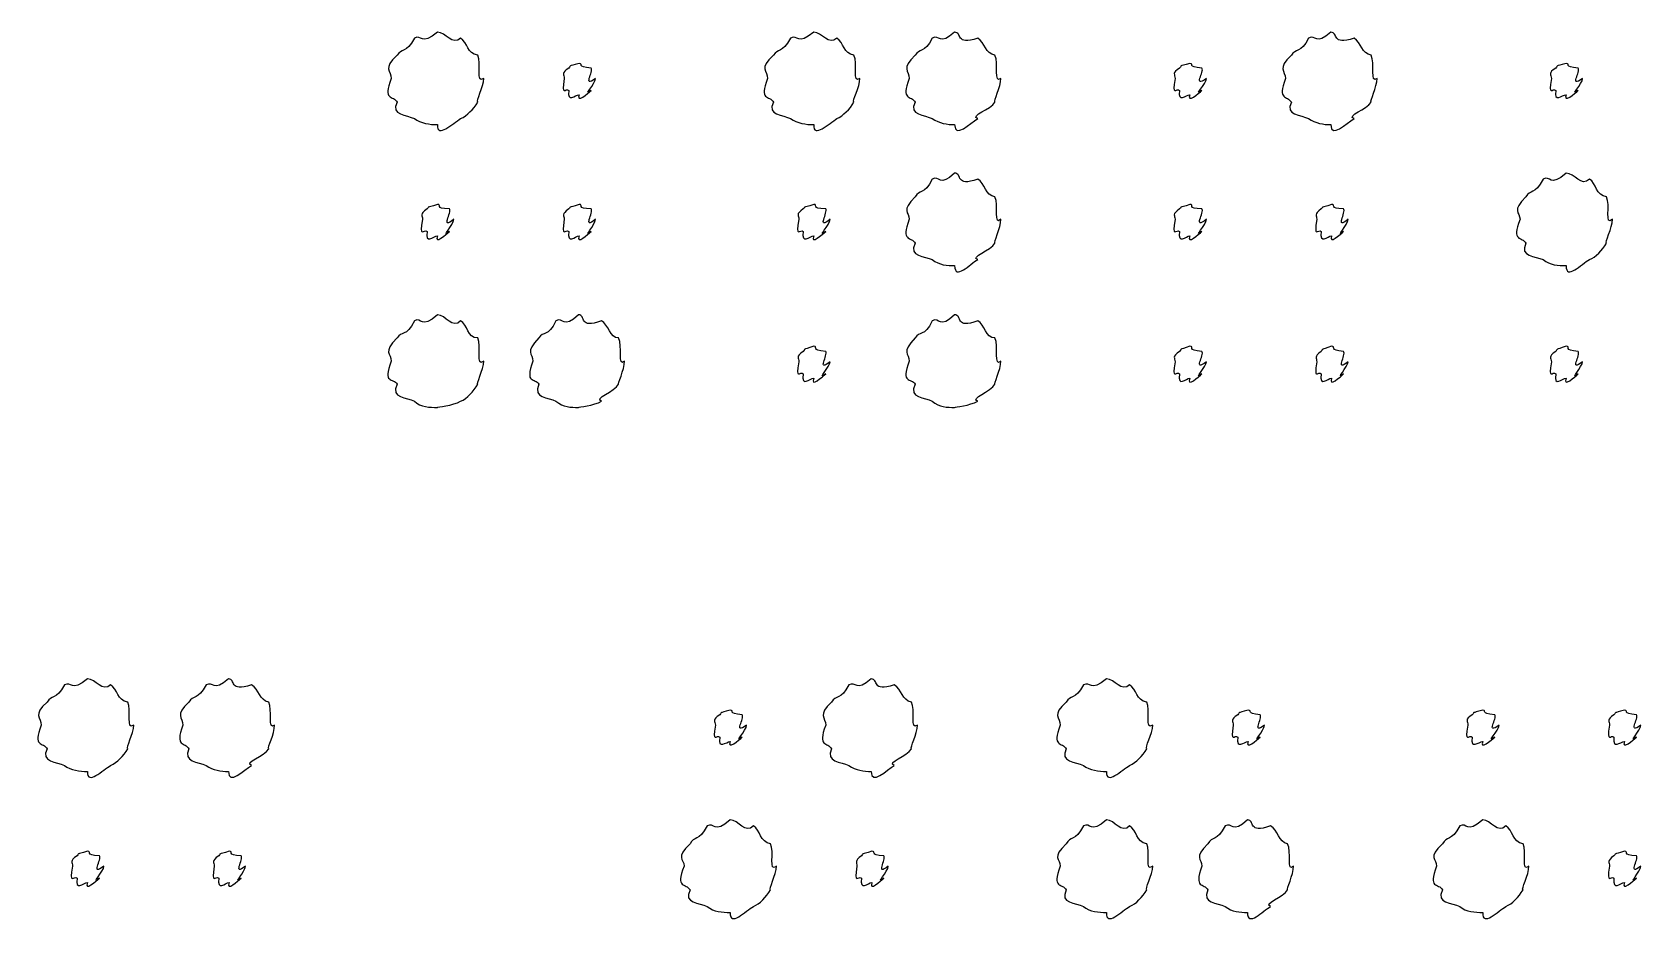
# Model space of a CAD drawing. Header units: millimetres. Extents: x -178 to -32, y 41 to 266.
# Drawn here: x -93.33 to -81.44, y 211.79 to 218.41 of the extents above; entities that cross this region are included whole.
import ezdxf

# ---------------------------------------------------------------- set-up
doc = ezdxf.new("R2010")
doc.units = ezdxf.units.MM
doc.layers.get('0').update_dxf_attribs({"linetype": 'CONTINUOUS'})

msp = doc.modelspace()

# ---------------------------------------------------------------- linework, layer by layer
at = {"color": 0}
for p, q in [((-90.3355, 218.408), (-90.3355, 218.408)), ((-87.5531, 218.408), (-87.5531, 218.408)), ((-86.5113, 218.408), (-86.5113, 218.408)), ((-83.7293, 218.408), (-83.7293, 218.408)), ((-89.2881, 218.176), (-89.2881, 218.176)), ((-84.7711, 218.176), (-84.7711, 218.176)), ((-81.9887, 218.176), (-81.9887, 218.176)), ((-86.5113, 217.366), (-86.5113, 217.366)), ((-81.9887, 217.366), (-81.9887, 217.366)), ((-90.3355, 217.135), (-90.3355, 217.135)), ((-89.2881, 217.135), (-89.2881, 217.135)), ((-87.5531, 217.135), (-87.5531, 217.135)), ((-84.7711, 217.135), (-84.7711, 217.135)), ((-83.7237, 217.135), (-83.7237, 217.135)), ((-90.3355, 216.319), (-90.3355, 216.319)), ((-89.2937, 216.319), (-89.2937, 216.319)), ((-86.5113, 216.319), (-86.5113, 216.319)), ((-87.5531, 216.087), (-87.5531, 216.087)), ((-84.7711, 216.087), (-84.7711, 216.087)), ((-83.7237, 216.087), (-83.7237, 216.087)), ((-81.9887, 216.087), (-81.9887, 216.087)), ((-92.9234, 213.628), (-92.9234, 213.628)), ((-91.8817, 213.628), (-91.8817, 213.628)), ((-87.1287, 213.628), (-87.1287, 213.628)), ((-85.3885, 213.628), (-85.3885, 213.628)), ((-88.1705, 213.396), (-88.1705, 213.396)), ((-84.3411, 213.396), (-84.3411, 213.396)), ((-82.6061, 213.396), (-82.6061, 213.396)), ((-81.5587, 213.396), (-81.5587, 213.396)), ((-88.1705, 212.586), (-88.1705, 212.586)), ((-85.3885, 212.586), (-85.3885, 212.586)), ((-84.3467, 212.586), (-84.3467, 212.586)), ((-82.6061, 212.586), (-82.6061, 212.586)), ((-92.9234, 212.354), (-92.9234, 212.354)), ((-91.876, 212.354), (-91.876, 212.354)), ((-87.1234, 212.354), (-87.1234, 212.354)), ((-81.5587, 212.354), (-81.5587, 212.354))]:
    msp.add_line(p, q, dxfattribs=at)
for points in [[(-90.3355, 218.408), (-90.4582, 218.306), (-90.4512, 218.393), (-90.5062, 218.364)], [(-90.1647, 218.364), (-90.2226, 218.306), (-90.2762, 218.408), (-90.3355, 218.408)], [(-87.5531, 218.408), (-87.6759, 218.306), (-87.6688, 218.393), (-87.7242, 218.364)], [(-87.3823, 218.364), (-87.4402, 218.306), (-87.4938, 218.408), (-87.5531, 218.408)], [(-86.5113, 218.408), (-86.6246, 218.306), (-86.6218, 218.393), (-86.6768, 218.364)], [(-86.3406, 218.364), (-86.5113, 218.306), (-86.4521, 218.408), (-86.5113, 218.408)], [(-83.7293, 218.408), (-83.8422, 218.306), (-83.8394, 218.393), (-83.8944, 218.364)], [(-83.5582, 218.364), (-83.7293, 218.306), (-83.6701, 218.408), (-83.7293, 218.408)], [(-90.5062, 218.364), (-90.5683, 218.248), (-90.6029, 218.292), (-90.6332, 218.237)], [(-90.0377, 218.237), (-90.1164, 218.248), (-90.1121, 218.333), (-90.1647, 218.364)], [(-87.7242, 218.364), (-87.7863, 218.248), (-87.8205, 218.292), (-87.8508, 218.237)], [(-87.2557, 218.237), (-87.334, 218.248), (-87.3301, 218.333), (-87.3823, 218.364)], [(-86.6768, 218.364), (-86.7347, 218.248), (-86.7731, 218.292), (-86.8034, 218.237)], [(-86.2136, 218.237), (-86.2827, 218.248), (-86.2856, 218.333), (-86.3406, 218.364)], [(-83.8944, 218.364), (-83.9523, 218.248), (-83.9911, 218.292), (-84.0214, 218.237)], [(-83.4316, 218.237), (-83.5004, 218.248), (-83.5032, 218.333), (-83.5582, 218.364)], [(-90.6332, 218.237), (-90.7447, 218.138), (-90.6773, 218.124), (-90.6773, 218.066)], [(-89.9936, 218.066), (-90.0543, 218.019), (-90.0074, 218.182), (-90.0377, 218.237)], [(-89.2881, 218.176), (-89.3777, 218.152), (-89.3434, 218.166), (-89.3653, 218.143)], [(-89.1999, 218.143), (-89.3117, 218.152), (-89.251, 218.176), (-89.2881, 218.176)], [(-87.8508, 218.237), (-87.9627, 218.138), (-87.8949, 218.124), (-87.8949, 218.066)], [(-87.2116, 218.066), (-87.2719, 218.019), (-87.2254, 218.182), (-87.2557, 218.237)], [(-86.8034, 218.237), (-86.911, 218.138), (-86.8475, 218.124), (-86.8475, 218.066)], [(-86.1695, 218.066), (-86.2249, 218.019), (-86.1836, 218.182), (-86.2136, 218.237)], [(-84.7711, 218.176), (-84.8646, 218.152), (-84.8261, 218.166), (-84.848, 218.143)], [(-84.6829, 218.143), (-84.7986, 218.152), (-84.7337, 218.176), (-84.7711, 218.176)], [(-84.0214, 218.237), (-84.1287, 218.138), (-84.0655, 218.124), (-84.0655, 218.066)], [(-83.3875, 218.066), (-83.4425, 218.019), (-83.4013, 218.182), (-83.4316, 218.237)], [(-81.9887, 218.176), (-82.0826, 218.152), (-82.0438, 218.166), (-82.066, 218.143)], [(-81.9005, 218.143), (-82.0162, 218.152), (-81.9513, 218.176), (-81.9887, 218.176)], [(-90.6773, 218.066), (-90.7447, 217.898), (-90.6621, 217.945), (-90.6332, 217.89)], [(-90.0377, 217.89), (-90.0543, 217.898), (-89.9936, 218.003), (-89.9936, 218.066)], [(-89.3653, 218.143), (-89.4218, 218.108), (-89.3985, 218.095), (-89.3985, 218.066)], [(-89.3985, 218.066), (-89.4218, 217.924), (-89.3875, 218), (-89.3653, 217.978)], [(-89.1671, 218.066), (-89.2676, 217.991), (-89.178, 218.121), (-89.1999, 218.143)], [(-89.1999, 217.978), (-89.2676, 217.924), (-89.1671, 218.029), (-89.1671, 218.066)], [(-87.8949, 218.066), (-87.9627, 217.898), (-87.8798, 217.945), (-87.8508, 217.89)], [(-87.2557, 217.89), (-87.2719, 217.898), (-87.2116, 218.003), (-87.2116, 218.066)], [(-86.8475, 218.066), (-86.911, 217.898), (-86.8324, 217.945), (-86.8034, 217.89)], [(-86.2136, 217.89), (-86.2249, 217.898), (-86.1695, 218.003), (-86.1695, 218.066)], [(-84.848, 218.143), (-84.9087, 218.108), (-84.8812, 218.095), (-84.8812, 218.066)], [(-84.8812, 218.066), (-84.9087, 217.924), (-84.8702, 218), (-84.848, 217.978)], [(-84.6497, 218.066), (-84.7545, 217.991), (-84.6607, 218.121), (-84.6829, 218.143)], [(-84.6829, 217.978), (-84.7545, 217.924), (-84.6497, 218.029), (-84.6497, 218.066)], [(-84.0655, 218.066), (-84.1287, 217.898), (-84.0504, 217.945), (-84.0214, 217.89)], [(-83.4316, 217.89), (-83.4425, 217.898), (-83.3875, 218.003), (-83.3875, 218.066)], [(-82.066, 218.143), (-82.1267, 218.108), (-82.0988, 218.095), (-82.0988, 218.066)], [(-82.0988, 218.066), (-82.1267, 217.924), (-82.0879, 218), (-82.066, 217.978)], [(-81.8674, 218.066), (-81.9722, 217.991), (-81.8783, 218.121), (-81.9005, 218.143)], [(-81.9005, 217.978), (-81.9722, 217.924), (-81.8674, 218.029), (-81.8674, 218.066)], [(-89.3653, 217.978), (-89.3777, 217.88), (-89.317, 217.945), (-89.2881, 217.945)], [(-89.2881, 217.945), (-89.3117, 217.88), (-89.2221, 217.956), (-89.1999, 217.978)], [(-84.848, 217.978), (-84.8646, 217.88), (-84.8, 217.945), (-84.7711, 217.945)], [(-84.7711, 217.945), (-84.7986, 217.88), (-84.7048, 217.956), (-84.6829, 217.978)], [(-82.066, 217.978), (-82.0826, 217.88), (-82.0177, 217.945), (-81.9887, 217.945)], [(-81.9887, 217.945), (-82.0162, 217.88), (-81.9224, 217.956), (-81.9005, 217.978)], [(-90.6332, 217.89), (-90.6854, 217.792), (-90.5616, 217.798), (-90.5062, 217.769)], [(-90.1647, 217.769), (-90.1164, 217.792), (-90.0709, 217.837), (-90.0377, 217.89)], [(-87.8508, 217.89), (-87.9034, 217.792), (-87.7792, 217.798), (-87.7242, 217.769)], [(-87.3823, 217.769), (-87.334, 217.792), (-87.2885, 217.837), (-87.2557, 217.89)], [(-86.8034, 217.89), (-86.8532, 217.792), (-86.7318, 217.798), (-86.6768, 217.769)], [(-86.3406, 217.769), (-86.4013, 217.792), (-86.2429, 217.837), (-86.2136, 217.89)], [(-84.0214, 217.89), (-84.0708, 217.792), (-83.9498, 217.798), (-83.8944, 217.769)], [(-83.5582, 217.769), (-83.6189, 217.792), (-83.4605, 217.837), (-83.4316, 217.89)], [(-90.5062, 217.769), (-90.4582, 217.733), (-90.3933, 217.725), (-90.3355, 217.725)], [(-90.3355, 217.725), (-90.3411, 217.616), (-90.2197, 217.738), (-90.1647, 217.769)], [(-87.7242, 217.769), (-87.6759, 217.733), (-87.6109, 217.725), (-87.5531, 217.725)], [(-87.5531, 217.725), (-87.5587, 217.616), (-87.4374, 217.738), (-87.3823, 217.769)], [(-86.6768, 217.769), (-86.6246, 217.733), (-86.5664, 217.725), (-86.5113, 217.725)], [(-86.5113, 217.725), (-86.5113, 217.616), (-86.3956, 217.738), (-86.3406, 217.769)], [(-83.8944, 217.769), (-83.8422, 217.733), (-83.7844, 217.725), (-83.7293, 217.725)], [(-83.7293, 217.725), (-83.7293, 217.616), (-83.6133, 217.738), (-83.5582, 217.769)], [(-86.5113, 217.366), (-86.6246, 217.259), (-86.6218, 217.351), (-86.6768, 217.322)], [(-86.3406, 217.322), (-86.5113, 217.259), (-86.4521, 217.366), (-86.5113, 217.366)], [(-81.9887, 217.366), (-82.1115, 217.259), (-82.1044, 217.351), (-82.1595, 217.322)], [(-81.818, 217.322), (-81.8758, 217.259), (-81.9295, 217.366), (-81.9887, 217.366)], [(-86.6768, 217.322), (-86.7347, 217.201), (-86.7731, 217.248), (-86.8034, 217.19)], [(-86.2136, 217.19), (-86.2827, 217.201), (-86.2856, 217.292), (-86.3406, 217.322)], [(-82.1595, 217.322), (-82.2216, 217.201), (-82.2561, 217.248), (-82.2865, 217.19)], [(-81.691, 217.19), (-81.7697, 217.201), (-81.7654, 217.292), (-81.818, 217.322)], [(-90.4127, 217.102), (-90.4734, 217.06), (-90.4459, 217.054), (-90.4459, 217.025)], [(-90.3355, 217.135), (-90.4293, 217.104), (-90.3905, 217.124), (-90.4127, 217.102)], [(-90.2473, 217.102), (-90.363, 217.104), (-90.2984, 217.135), (-90.3355, 217.135)], [(-90.2141, 217.025), (-90.3189, 216.943), (-90.2254, 217.08), (-90.2473, 217.102)], [(-89.3653, 217.102), (-89.4218, 217.06), (-89.3985, 217.054), (-89.3985, 217.025)], [(-89.2881, 217.135), (-89.3777, 217.104), (-89.3434, 217.124), (-89.3653, 217.102)], [(-89.1999, 217.102), (-89.3117, 217.104), (-89.251, 217.135), (-89.2881, 217.135)], [(-89.1671, 217.025), (-89.2676, 216.943), (-89.178, 217.08), (-89.1999, 217.102)], [(-87.6304, 217.102), (-87.691, 217.06), (-87.6635, 217.054), (-87.6635, 217.025)], [(-87.5531, 217.135), (-87.6469, 217.104), (-87.6085, 217.124), (-87.6304, 217.102)], [(-87.4649, 217.102), (-87.5806, 217.104), (-87.5161, 217.135), (-87.5531, 217.135)], [(-87.4321, 217.025), (-87.5365, 216.943), (-87.443, 217.08), (-87.4649, 217.102)], [(-86.8034, 217.19), (-86.911, 217.086), (-86.8475, 217.08), (-86.8475, 217.025)], [(-86.1695, 217.025), (-86.2249, 216.969), (-86.1836, 217.135), (-86.2136, 217.19)], [(-84.848, 217.102), (-84.9087, 217.06), (-84.8812, 217.054), (-84.8812, 217.025)], [(-84.7711, 217.135), (-84.8646, 217.104), (-84.8261, 217.124), (-84.848, 217.102)], [(-84.6829, 217.102), (-84.7986, 217.104), (-84.7337, 217.135), (-84.7711, 217.135)], [(-84.6497, 217.025), (-84.7545, 216.943), (-84.6607, 217.08), (-84.6829, 217.102)], [(-83.801, 217.102), (-83.8574, 217.06), (-83.8338, 217.054), (-83.8338, 217.025)], [(-83.7237, 217.135), (-83.8133, 217.104), (-83.7787, 217.124), (-83.801, 217.102)], [(-83.6355, 217.102), (-83.747, 217.104), (-83.6863, 217.135), (-83.7237, 217.135)], [(-83.6023, 217.025), (-83.7029, 216.943), (-83.6133, 217.08), (-83.6355, 217.102)], [(-82.2865, 217.19), (-82.398, 217.086), (-82.3306, 217.08), (-82.3306, 217.025)], [(-81.6469, 217.025), (-81.7076, 216.969), (-81.6606, 217.135), (-81.691, 217.19)], [(-90.4459, 217.025), (-90.4734, 216.877), (-90.4346, 216.958), (-90.4127, 216.936)], [(-90.2473, 216.936), (-90.3189, 216.877), (-90.2141, 216.987), (-90.2141, 217.025)], [(-89.3985, 217.025), (-89.4218, 216.877), (-89.3875, 216.958), (-89.3653, 216.936)], [(-89.1999, 216.936), (-89.2676, 216.877), (-89.1671, 216.987), (-89.1671, 217.025)], [(-87.6635, 217.025), (-87.691, 216.877), (-87.6526, 216.958), (-87.6304, 216.936)], [(-87.4649, 216.936), (-87.5365, 216.877), (-87.4321, 216.987), (-87.4321, 217.025)], [(-86.8475, 217.025), (-86.911, 216.851), (-86.8324, 216.903), (-86.8034, 216.848)], [(-86.2136, 216.848), (-86.2249, 216.851), (-86.1695, 216.961), (-86.1695, 217.025)], [(-84.8812, 217.025), (-84.9087, 216.877), (-84.8702, 216.958), (-84.848, 216.936)], [(-84.6829, 216.936), (-84.7545, 216.877), (-84.6497, 216.987), (-84.6497, 217.025)], [(-83.8338, 217.025), (-83.8574, 216.877), (-83.8228, 216.958), (-83.801, 216.936)], [(-83.6355, 216.936), (-83.7029, 216.877), (-83.6023, 216.987), (-83.6023, 217.025)], [(-82.3306, 217.025), (-82.398, 216.851), (-82.3154, 216.903), (-82.2865, 216.848)], [(-81.691, 216.848), (-81.7076, 216.851), (-81.6469, 216.961), (-81.6469, 217.025)], [(-90.4127, 216.936), (-90.4293, 216.833), (-90.3644, 216.903), (-90.3355, 216.903)], [(-90.3355, 216.903), (-90.363, 216.833), (-90.2695, 216.914), (-90.2473, 216.936)], [(-89.3653, 216.936), (-89.3777, 216.833), (-89.317, 216.903), (-89.2881, 216.903)], [(-89.2881, 216.903), (-89.3117, 216.833), (-89.2221, 216.914), (-89.1999, 216.936)], [(-87.6304, 216.936), (-87.6469, 216.833), (-87.582, 216.903), (-87.5531, 216.903)], [(-87.5531, 216.903), (-87.5806, 216.833), (-87.4871, 216.914), (-87.4649, 216.936)], [(-84.848, 216.936), (-84.8646, 216.833), (-84.8, 216.903), (-84.7711, 216.903)], [(-84.7711, 216.903), (-84.7986, 216.833), (-84.7048, 216.914), (-84.6829, 216.936)], [(-83.801, 216.936), (-83.8133, 216.833), (-83.7526, 216.903), (-83.7237, 216.903)], [(-83.7237, 216.903), (-83.747, 216.833), (-83.6574, 216.914), (-83.6355, 216.936)], [(-86.8034, 216.848), (-86.8532, 216.745), (-86.7318, 216.756), (-86.6768, 216.727)], [(-86.3406, 216.727), (-86.4013, 216.745), (-86.2429, 216.796), (-86.2136, 216.848)], [(-82.2865, 216.848), (-82.3387, 216.745), (-82.2149, 216.756), (-82.1595, 216.727)], [(-81.818, 216.727), (-81.7697, 216.745), (-81.7241, 216.796), (-81.691, 216.848)], [(-86.6768, 216.727), (-86.6246, 216.686), (-86.5664, 216.683), (-86.5113, 216.683)], [(-86.5113, 216.683), (-86.5113, 216.569), (-86.3956, 216.697), (-86.3406, 216.727)], [(-82.1595, 216.727), (-82.1115, 216.686), (-82.0466, 216.683), (-81.9887, 216.683)], [(-81.9887, 216.683), (-81.9944, 216.569), (-81.873, 216.697), (-81.818, 216.727)], [(-90.5062, 216.275), (-90.5683, 216.149), (-90.6029, 216.203), (-90.6332, 216.148)], [(-90.3355, 216.319), (-90.4582, 216.209), (-90.4512, 216.304), (-90.5062, 216.275)], [(-90.1647, 216.275), (-90.2226, 216.209), (-90.2762, 216.319), (-90.3355, 216.319)], [(-90.0377, 216.148), (-90.1164, 216.149), (-90.1121, 216.245), (-90.1647, 216.275)], [(-89.4592, 216.275), (-89.517, 216.149), (-89.5555, 216.203), (-89.5858, 216.148)], [(-89.2937, 216.319), (-89.4066, 216.209), (-89.4038, 216.304), (-89.4592, 216.275)], [(-89.123, 216.275), (-89.2937, 216.209), (-89.2344, 216.319), (-89.2937, 216.319)], [(-88.996, 216.148), (-89.0651, 216.149), (-89.0676, 216.245), (-89.123, 216.275)], [(-86.6768, 216.275), (-86.7347, 216.149), (-86.7731, 216.203), (-86.8034, 216.148)], [(-86.5113, 216.319), (-86.6246, 216.209), (-86.6218, 216.304), (-86.6768, 216.275)], [(-86.3406, 216.275), (-86.5113, 216.209), (-86.4521, 216.319), (-86.5113, 216.319)], [(-86.2136, 216.148), (-86.2827, 216.149), (-86.2856, 216.245), (-86.3406, 216.275)], [(-90.6332, 216.148), (-90.7447, 216.039), (-90.6773, 216.035), (-90.6773, 215.977)], [(-89.9936, 215.977), (-90.0543, 215.922), (-90.0074, 216.093), (-90.0377, 216.148)], [(-89.5858, 216.148), (-89.6934, 216.039), (-89.6299, 216.035), (-89.6299, 215.977)], [(-88.9519, 215.977), (-89.0069, 215.922), (-88.9656, 216.093), (-88.996, 216.148)], [(-86.8034, 216.148), (-86.911, 216.039), (-86.8475, 216.035), (-86.8475, 215.977)], [(-86.1695, 215.977), (-86.2249, 215.922), (-86.1836, 216.093), (-86.2136, 216.148)], [(-87.6304, 216.049), (-87.691, 216.006), (-87.6635, 216.001), (-87.6635, 215.972)], [(-87.5531, 216.087), (-87.6469, 216.055), (-87.6085, 216.074), (-87.6304, 216.049)], [(-87.4649, 216.049), (-87.5806, 216.055), (-87.5161, 216.087), (-87.5531, 216.087)], [(-87.4321, 215.972), (-87.5365, 215.889), (-87.443, 216.027), (-87.4649, 216.049)], [(-84.848, 216.049), (-84.9087, 216.006), (-84.8812, 216.001), (-84.8812, 215.972)], [(-84.7711, 216.087), (-84.8646, 216.055), (-84.8261, 216.074), (-84.848, 216.049)], [(-84.6829, 216.049), (-84.7986, 216.055), (-84.7337, 216.087), (-84.7711, 216.087)], [(-84.6497, 215.972), (-84.7545, 215.889), (-84.6607, 216.027), (-84.6829, 216.049)], [(-83.801, 216.049), (-83.8574, 216.006), (-83.8338, 216.001), (-83.8338, 215.972)], [(-83.7237, 216.087), (-83.8133, 216.055), (-83.7787, 216.074), (-83.801, 216.049)], [(-83.6355, 216.049), (-83.747, 216.055), (-83.6863, 216.087), (-83.7237, 216.087)], [(-83.6023, 215.972), (-83.7029, 215.889), (-83.6133, 216.027), (-83.6355, 216.049)], [(-82.066, 216.049), (-82.1267, 216.006), (-82.0988, 216.001), (-82.0988, 215.972)], [(-81.9887, 216.087), (-82.0826, 216.055), (-82.0438, 216.074), (-82.066, 216.049)], [(-81.9005, 216.049), (-82.0162, 216.055), (-81.9513, 216.087), (-81.9887, 216.087)], [(-81.8674, 215.972), (-81.9722, 215.889), (-81.8783, 216.027), (-81.9005, 216.049)], [(-90.6773, 215.977), (-90.7447, 215.801), (-90.6621, 215.857), (-90.6332, 215.806)], [(-90.0377, 215.806), (-90.0543, 215.801), (-89.9936, 215.914), (-89.9936, 215.977)], [(-89.6299, 215.977), (-89.6934, 215.801), (-89.6147, 215.857), (-89.5858, 215.806)], [(-88.996, 215.806), (-89.0069, 215.801), (-88.9519, 215.914), (-88.9519, 215.977)], [(-87.6635, 215.972), (-87.691, 215.826), (-87.6526, 215.908), (-87.6304, 215.883)], [(-87.4649, 215.883), (-87.5365, 215.826), (-87.4321, 215.938), (-87.4321, 215.972)], [(-86.8475, 215.977), (-86.911, 215.801), (-86.8324, 215.857), (-86.8034, 215.806)], [(-86.2136, 215.806), (-86.2249, 215.801), (-86.1695, 215.914), (-86.1695, 215.977)], [(-84.8812, 215.972), (-84.9087, 215.826), (-84.8702, 215.908), (-84.848, 215.883)], [(-84.6829, 215.883), (-84.7545, 215.826), (-84.6497, 215.938), (-84.6497, 215.972)], [(-83.8338, 215.972), (-83.8574, 215.826), (-83.8228, 215.908), (-83.801, 215.883)], [(-83.6355, 215.883), (-83.7029, 215.826), (-83.6023, 215.938), (-83.6023, 215.972)], [(-82.0988, 215.972), (-82.1267, 215.826), (-82.0879, 215.908), (-82.066, 215.883)], [(-81.9005, 215.883), (-81.9722, 215.826), (-81.8674, 215.938), (-81.8674, 215.972)], [(-90.6332, 215.806), (-90.6854, 215.698), (-90.5616, 215.713), (-90.5062, 215.68)], [(-90.1647, 215.68), (-90.1164, 215.698), (-90.0709, 215.754), (-90.0377, 215.806)], [(-89.5858, 215.806), (-89.6355, 215.698), (-89.5142, 215.713), (-89.4592, 215.68)], [(-89.123, 215.68), (-89.1833, 215.698), (-89.0249, 215.754), (-88.996, 215.806)], [(-87.6304, 215.883), (-87.6469, 215.779), (-87.582, 215.85), (-87.5531, 215.85)], [(-87.5531, 215.85), (-87.5806, 215.779), (-87.4871, 215.862), (-87.4649, 215.883)], [(-86.8034, 215.806), (-86.8532, 215.698), (-86.7318, 215.713), (-86.6768, 215.68)], [(-86.3406, 215.68), (-86.4013, 215.698), (-86.2429, 215.754), (-86.2136, 215.806)], [(-84.848, 215.883), (-84.8646, 215.779), (-84.8, 215.85), (-84.7711, 215.85)], [(-84.7711, 215.85), (-84.7986, 215.779), (-84.7048, 215.862), (-84.6829, 215.883)], [(-83.801, 215.883), (-83.8133, 215.779), (-83.7526, 215.85), (-83.7237, 215.85)], [(-83.7237, 215.85), (-83.747, 215.779), (-83.6574, 215.862), (-83.6355, 215.883)], [(-82.066, 215.883), (-82.0826, 215.779), (-82.0177, 215.85), (-81.9887, 215.85)], [(-81.9887, 215.85), (-82.0162, 215.779), (-81.9224, 215.862), (-81.9005, 215.883)], [(-90.5062, 215.68), (-90.4582, 215.635), (-90.3933, 215.635), (-90.3355, 215.635)], [(-90.3355, 215.635), (-90.3411, 215.635), (-90.2197, 215.649), (-90.1647, 215.68)], [(-89.4592, 215.68), (-89.4066, 215.635), (-89.3487, 215.635), (-89.2937, 215.635)], [(-89.2937, 215.635), (-89.2937, 215.635), (-89.178, 215.649), (-89.123, 215.68)], [(-86.6768, 215.68), (-86.6246, 215.635), (-86.5664, 215.635), (-86.5113, 215.635)], [(-86.5113, 215.635), (-86.5113, 215.635), (-86.3956, 215.649), (-86.3406, 215.68)], [(-93.0942, 213.584), (-93.1563, 213.468), (-93.1908, 213.512), (-93.2212, 213.457)], [(-92.9234, 213.628), (-93.0462, 213.526), (-93.0391, 213.613), (-93.0942, 213.584)], [(-92.7527, 213.584), (-92.8105, 213.526), (-92.8642, 213.628), (-92.9234, 213.628)], [(-92.6257, 213.457), (-92.7044, 213.468), (-92.7001, 213.553), (-92.7527, 213.584)], [(-92.0471, 213.584), (-92.105, 213.468), (-92.1434, 213.512), (-92.1738, 213.457)], [(-91.8817, 213.628), (-91.9946, 213.526), (-91.9917, 213.613), (-92.0471, 213.584)], [(-91.7109, 213.584), (-91.8817, 213.526), (-91.8224, 213.628), (-91.8817, 213.628)], [(-91.5839, 213.457), (-91.6527, 213.468), (-91.6555, 213.553), (-91.7109, 213.584)], [(-87.2942, 213.584), (-87.352, 213.468), (-87.3905, 213.512), (-87.4208, 213.457)], [(-87.1287, 213.628), (-87.2419, 213.526), (-87.2391, 213.613), (-87.2942, 213.584)], [(-86.958, 213.584), (-87.1287, 213.526), (-87.0694, 213.628), (-87.1287, 213.628)], [(-86.831, 213.457), (-86.9001, 213.468), (-86.9029, 213.553), (-86.958, 213.584)], [(-85.5592, 213.584), (-85.6213, 213.468), (-85.6555, 213.512), (-85.6858, 213.457)], [(-85.3885, 213.628), (-85.5109, 213.526), (-85.5042, 213.613), (-85.5592, 213.584)], [(-85.2174, 213.584), (-85.2752, 213.526), (-85.3292, 213.628), (-85.3885, 213.628)], [(-85.0907, 213.457), (-85.1694, 213.468), (-85.1651, 213.553), (-85.2174, 213.584)], [(-93.2212, 213.457), (-93.3327, 213.358), (-93.2653, 213.344), (-93.2653, 213.286)], [(-92.5816, 213.286), (-92.6423, 213.239), (-92.5953, 213.402), (-92.6257, 213.457)], [(-92.1738, 213.457), (-92.2814, 213.358), (-92.2179, 213.344), (-92.2179, 213.286)], [(-91.5398, 213.286), (-91.5949, 213.239), (-91.5536, 213.402), (-91.5839, 213.457)], [(-87.4208, 213.457), (-87.5284, 213.358), (-87.4649, 213.344), (-87.4649, 213.286)], [(-86.7869, 213.286), (-86.8423, 213.239), (-86.801, 213.402), (-86.831, 213.457)], [(-85.6858, 213.457), (-85.7977, 213.358), (-85.7299, 213.344), (-85.7299, 213.286)], [(-85.0466, 213.286), (-85.1073, 213.239), (-85.0604, 213.402), (-85.0907, 213.457)], [(-93.2653, 213.286), (-93.3327, 213.118), (-93.2501, 213.165), (-93.2212, 213.11)], [(-92.6257, 213.11), (-92.6423, 213.118), (-92.5816, 213.222), (-92.5816, 213.286)], [(-92.2179, 213.286), (-92.2814, 213.118), (-92.2027, 213.165), (-92.1738, 213.11)], [(-91.5839, 213.11), (-91.5949, 213.118), (-91.5398, 213.222), (-91.5398, 213.286)], [(-88.2477, 213.363), (-88.3084, 213.327), (-88.2809, 213.315), (-88.2809, 213.286)], [(-88.2809, 213.286), (-88.3084, 213.144), (-88.2699, 213.22), (-88.2477, 213.198)], [(-88.1705, 213.396), (-88.2643, 213.371), (-88.2258, 213.385), (-88.2477, 213.363)], [(-88.0823, 213.363), (-88.198, 213.371), (-88.1334, 213.396), (-88.1705, 213.396)], [(-88.0495, 213.286), (-88.1539, 213.21), (-88.0604, 213.341), (-88.0823, 213.363)], [(-88.0823, 213.198), (-88.1539, 213.144), (-88.0495, 213.249), (-88.0495, 213.286)], [(-87.4649, 213.286), (-87.5284, 213.118), (-87.4497, 213.165), (-87.4208, 213.11)], [(-86.831, 213.11), (-86.8423, 213.118), (-86.7869, 213.222), (-86.7869, 213.286)], [(-85.7299, 213.286), (-85.7977, 213.118), (-85.7148, 213.165), (-85.6858, 213.11)], [(-85.0907, 213.11), (-85.1073, 213.118), (-85.0466, 213.222), (-85.0466, 213.286)], [(-84.4183, 213.363), (-84.4748, 213.327), (-84.4511, 213.315), (-84.4511, 213.286)], [(-84.4511, 213.286), (-84.4748, 213.144), (-84.4402, 213.22), (-84.4183, 213.198)], [(-84.3411, 213.396), (-84.4307, 213.371), (-84.3961, 213.385), (-84.4183, 213.363)], [(-84.2529, 213.363), (-84.3643, 213.371), (-84.3037, 213.396), (-84.3411, 213.396)], [(-84.2197, 213.286), (-84.3202, 213.21), (-84.2306, 213.341), (-84.2529, 213.363)], [(-84.2529, 213.198), (-84.3202, 213.144), (-84.2197, 213.249), (-84.2197, 213.286)], [(-82.6834, 213.363), (-82.744, 213.327), (-82.7162, 213.315), (-82.7162, 213.286)], [(-82.7162, 213.286), (-82.744, 213.144), (-82.7052, 213.22), (-82.6834, 213.198)], [(-82.6061, 213.396), (-82.6999, 213.371), (-82.6611, 213.385), (-82.6834, 213.363)], [(-82.5179, 213.363), (-82.6336, 213.371), (-82.5687, 213.396), (-82.6061, 213.396)], [(-82.4847, 213.286), (-82.5895, 213.21), (-82.4957, 213.341), (-82.5179, 213.363)], [(-82.5179, 213.198), (-82.5895, 213.144), (-82.4847, 213.249), (-82.4847, 213.286)], [(-81.636, 213.363), (-81.6924, 213.327), (-81.6691, 213.315), (-81.6691, 213.286)], [(-81.6691, 213.286), (-81.6924, 213.144), (-81.6578, 213.22), (-81.636, 213.198)], [(-81.5587, 213.396), (-81.6483, 213.371), (-81.6137, 213.385), (-81.636, 213.363)], [(-81.4705, 213.363), (-81.5823, 213.371), (-81.5217, 213.396), (-81.5587, 213.396)], [(-81.4373, 213.286), (-81.5382, 213.21), (-81.4486, 213.341), (-81.4705, 213.363)], [(-81.4705, 213.198), (-81.5382, 213.144), (-81.4373, 213.249), (-81.4373, 213.286)], [(-88.2477, 213.198), (-88.2643, 213.1), (-88.1994, 213.165), (-88.1705, 213.165)], [(-88.1705, 213.165), (-88.198, 213.1), (-88.1045, 213.175), (-88.0823, 213.198)], [(-84.4183, 213.198), (-84.4307, 213.1), (-84.37, 213.165), (-84.3411, 213.165)], [(-84.3411, 213.165), (-84.3643, 213.1), (-84.2747, 213.175), (-84.2529, 213.198)], [(-82.6834, 213.198), (-82.6999, 213.1), (-82.635, 213.165), (-82.6061, 213.165)], [(-82.6061, 213.165), (-82.6336, 213.1), (-82.5398, 213.175), (-82.5179, 213.198)], [(-81.636, 213.198), (-81.6483, 213.1), (-81.5876, 213.165), (-81.5587, 213.165)], [(-81.5587, 213.165), (-81.5823, 213.1), (-81.4927, 213.175), (-81.4705, 213.198)], [(-93.2212, 213.11), (-93.2734, 213.012), (-93.1496, 213.017), (-93.0942, 212.988)], [(-92.7527, 212.988), (-92.7044, 213.012), (-92.6588, 213.057), (-92.6257, 213.11)], [(-92.1738, 213.11), (-92.2235, 213.012), (-92.1022, 213.017), (-92.0471, 212.988)], [(-91.7109, 212.988), (-91.7713, 213.012), (-91.6129, 213.057), (-91.5839, 213.11)], [(-87.4208, 213.11), (-87.4705, 213.012), (-87.3492, 213.017), (-87.2942, 212.988)], [(-86.958, 212.988), (-87.0186, 213.012), (-86.8602, 213.057), (-86.831, 213.11)], [(-85.6858, 213.11), (-85.7384, 213.012), (-85.6142, 213.017), (-85.5592, 212.988)], [(-85.2174, 212.988), (-85.1694, 213.012), (-85.1239, 213.057), (-85.0907, 213.11)], [(-93.0942, 212.988), (-93.0462, 212.953), (-92.9813, 212.944), (-92.9234, 212.944)], [(-92.9234, 212.944), (-92.9291, 212.835), (-92.8077, 212.958), (-92.7527, 212.988)], [(-92.0471, 212.988), (-91.9946, 212.953), (-91.9367, 212.944), (-91.8817, 212.944)], [(-91.8817, 212.944), (-91.8817, 212.835), (-91.766, 212.958), (-91.7109, 212.988)], [(-87.2942, 212.988), (-87.2419, 212.953), (-87.1837, 212.944), (-87.1287, 212.944)], [(-87.1287, 212.944), (-87.1287, 212.835), (-87.013, 212.958), (-86.958, 212.988)], [(-85.5592, 212.988), (-85.5109, 212.953), (-85.4463, 212.944), (-85.3885, 212.944)], [(-85.3885, 212.944), (-85.3937, 212.835), (-85.2727, 212.958), (-85.2174, 212.988)], [(-88.1705, 212.586), (-88.2932, 212.478), (-88.2862, 212.571), (-88.3416, 212.542)], [(-87.9997, 212.542), (-88.0576, 212.478), (-88.1112, 212.586), (-88.1705, 212.586)], [(-85.3885, 212.586), (-85.5109, 212.478), (-85.5042, 212.571), (-85.5592, 212.542)], [(-85.2174, 212.542), (-85.2752, 212.478), (-85.3292, 212.586), (-85.3885, 212.586)], [(-84.3467, 212.586), (-84.4596, 212.478), (-84.4568, 212.571), (-84.5118, 212.542)], [(-84.1756, 212.542), (-84.3467, 212.478), (-84.2874, 212.586), (-84.3467, 212.586)], [(-82.6061, 212.586), (-82.7289, 212.478), (-82.7218, 212.571), (-82.7768, 212.542)], [(-82.4353, 212.542), (-82.4932, 212.478), (-82.5468, 212.586), (-82.6061, 212.586)], [(-88.3416, 212.542), (-88.4036, 212.421), (-88.4379, 212.467), (-88.4682, 212.409)], [(-87.8731, 212.409), (-87.9514, 212.421), (-87.9475, 212.512), (-87.9997, 212.542)], [(-85.5592, 212.542), (-85.6213, 212.421), (-85.6555, 212.467), (-85.6858, 212.409)], [(-85.0907, 212.409), (-85.1694, 212.421), (-85.1651, 212.512), (-85.2174, 212.542)], [(-84.5118, 212.542), (-84.5697, 212.421), (-84.6085, 212.467), (-84.6388, 212.409)], [(-84.049, 212.409), (-84.1177, 212.421), (-84.1206, 212.512), (-84.1756, 212.542)], [(-82.7768, 212.542), (-82.8389, 212.421), (-82.8735, 212.467), (-82.9038, 212.409)], [(-82.3083, 212.409), (-82.387, 212.421), (-82.3828, 212.512), (-82.4353, 212.542)], [(-92.9234, 212.354), (-93.0173, 212.324), (-92.9785, 212.343), (-93.0007, 212.321)], [(-92.8352, 212.321), (-92.9509, 212.324), (-92.8864, 212.354), (-92.9234, 212.354)], [(-91.876, 212.354), (-91.9656, 212.324), (-91.9314, 212.343), (-91.9533, 212.321)], [(-91.7878, 212.321), (-91.8997, 212.324), (-91.839, 212.354), (-91.876, 212.354)], [(-88.4682, 212.409), (-88.58, 212.306), (-88.5123, 212.299), (-88.5123, 212.244)], [(-87.829, 212.244), (-87.8893, 212.189), (-87.8427, 212.354), (-87.8731, 212.409)], [(-87.1234, 212.354), (-87.213, 212.324), (-87.1784, 212.343), (-87.2003, 212.321)], [(-87.0352, 212.321), (-87.1467, 212.324), (-87.086, 212.354), (-87.1234, 212.354)], [(-85.6858, 212.409), (-85.7977, 212.306), (-85.7299, 212.299), (-85.7299, 212.244)], [(-85.0466, 212.244), (-85.1073, 212.189), (-85.0604, 212.354), (-85.0907, 212.409)], [(-84.6388, 212.409), (-84.746, 212.306), (-84.6829, 212.299), (-84.6829, 212.244)], [(-84.0049, 212.244), (-84.0599, 212.189), (-84.0186, 212.354), (-84.049, 212.409)], [(-82.9038, 212.409), (-83.0153, 212.306), (-82.9479, 212.299), (-82.9479, 212.244)], [(-82.2643, 212.244), (-82.3249, 212.189), (-82.278, 212.354), (-82.3083, 212.409)], [(-81.5587, 212.354), (-81.6483, 212.324), (-81.6137, 212.343), (-81.636, 212.321)], [(-81.4705, 212.321), (-81.5823, 212.324), (-81.5217, 212.354), (-81.5587, 212.354)], [(-93.0007, 212.321), (-93.0614, 212.28), (-93.0338, 212.273), (-93.0338, 212.244)], [(-93.0338, 212.244), (-93.0614, 212.097), (-93.0226, 212.178), (-93.0007, 212.156)], [(-92.8021, 212.244), (-92.9069, 212.163), (-92.8134, 212.299), (-92.8352, 212.321)], [(-92.8352, 212.156), (-92.9069, 212.097), (-92.8021, 212.207), (-92.8021, 212.244)], [(-91.9533, 212.321), (-92.0097, 212.28), (-91.9865, 212.273), (-91.9865, 212.244)], [(-91.9865, 212.244), (-92.0097, 212.097), (-91.9755, 212.178), (-91.9533, 212.156)], [(-91.755, 212.244), (-91.8556, 212.163), (-91.766, 212.299), (-91.7878, 212.321)], [(-91.7878, 212.156), (-91.8556, 212.097), (-91.755, 212.207), (-91.755, 212.244)], [(-88.5123, 212.244), (-88.58, 212.071), (-88.4971, 212.123), (-88.4682, 212.068)], [(-87.8731, 212.068), (-87.8893, 212.071), (-87.829, 212.181), (-87.829, 212.244)], [(-87.2003, 212.321), (-87.2571, 212.28), (-87.2335, 212.273), (-87.2335, 212.244)], [(-87.2335, 212.244), (-87.2571, 212.097), (-87.2225, 212.178), (-87.2003, 212.156)], [(-87.0021, 212.244), (-87.1026, 212.163), (-87.013, 212.299), (-87.0352, 212.321)], [(-87.0352, 212.156), (-87.1026, 212.097), (-87.0021, 212.207), (-87.0021, 212.244)], [(-85.7299, 212.244), (-85.7977, 212.071), (-85.7148, 212.123), (-85.6858, 212.068)], [(-85.0907, 212.068), (-85.1073, 212.071), (-85.0466, 212.181), (-85.0466, 212.244)], [(-84.6829, 212.244), (-84.746, 212.071), (-84.6677, 212.123), (-84.6388, 212.068)], [(-84.049, 212.068), (-84.0599, 212.071), (-84.0049, 212.181), (-84.0049, 212.244)], [(-82.9479, 212.244), (-83.0153, 212.071), (-82.9328, 212.123), (-82.9038, 212.068)], [(-82.3083, 212.068), (-82.3249, 212.071), (-82.2643, 212.181), (-82.2643, 212.244)], [(-81.636, 212.321), (-81.6924, 212.28), (-81.6691, 212.273), (-81.6691, 212.244)], [(-81.6691, 212.244), (-81.6924, 212.097), (-81.6578, 212.178), (-81.636, 212.156)], [(-81.4373, 212.244), (-81.5382, 212.163), (-81.4486, 212.299), (-81.4705, 212.321)], [(-81.4705, 212.156), (-81.5382, 212.097), (-81.4373, 212.207), (-81.4373, 212.244)], [(-93.0007, 212.156), (-93.0173, 212.053), (-92.9524, 212.123), (-92.9234, 212.123)], [(-92.9234, 212.123), (-92.9509, 212.053), (-92.8575, 212.134), (-92.8352, 212.156)], [(-91.9533, 212.156), (-91.9656, 212.053), (-91.905, 212.123), (-91.876, 212.123)], [(-91.876, 212.123), (-91.8997, 212.053), (-91.8101, 212.134), (-91.7878, 212.156)], [(-87.2003, 212.156), (-87.213, 212.053), (-87.1523, 212.123), (-87.1234, 212.123)], [(-87.1234, 212.123), (-87.1467, 212.053), (-87.0571, 212.134), (-87.0352, 212.156)], [(-81.636, 212.156), (-81.6483, 212.053), (-81.5876, 212.123), (-81.5587, 212.123)], [(-81.5587, 212.123), (-81.5823, 212.053), (-81.4927, 212.134), (-81.4705, 212.156)], [(-88.4682, 212.068), (-88.5208, 211.964), (-88.3966, 211.975), (-88.3416, 211.946)], [(-87.9997, 211.946), (-87.9514, 211.964), (-87.9059, 212.015), (-87.8731, 212.068)], [(-85.6858, 212.068), (-85.7384, 211.964), (-85.6142, 211.975), (-85.5592, 211.946)], [(-85.2174, 211.946), (-85.1694, 211.964), (-85.1239, 212.015), (-85.0907, 212.068)], [(-84.6388, 212.068), (-84.6882, 211.964), (-84.5672, 211.975), (-84.5118, 211.946)], [(-84.1756, 211.946), (-84.2363, 211.964), (-84.0779, 212.015), (-84.049, 212.068)], [(-82.9038, 212.068), (-82.956, 211.964), (-82.8322, 211.975), (-82.7768, 211.946)], [(-82.4353, 211.946), (-82.387, 211.964), (-82.3415, 212.015), (-82.3083, 212.068)], [(-88.3416, 211.946), (-88.2932, 211.905), (-88.2283, 211.902), (-88.1705, 211.902)], [(-88.1705, 211.902), (-88.1761, 211.788), (-88.0547, 211.916), (-87.9997, 211.946)], [(-85.5592, 211.946), (-85.5109, 211.905), (-85.4463, 211.902), (-85.3885, 211.902)], [(-85.3885, 211.902), (-85.3937, 211.788), (-85.2727, 211.916), (-85.2174, 211.946)], [(-84.5118, 211.946), (-84.4596, 211.905), (-84.4017, 211.902), (-84.3467, 211.902)], [(-84.3467, 211.902), (-84.3467, 211.788), (-84.2306, 211.916), (-84.1756, 211.946)], [(-82.7768, 211.946), (-82.7289, 211.905), (-82.6639, 211.902), (-82.6061, 211.902)], [(-82.6061, 211.902), (-82.6117, 211.788), (-82.4904, 211.916), (-82.4353, 211.946)]]:
    msp.add_open_spline(points, degree=3, dxfattribs=at)

doc.saveas('drawing.dxf')
